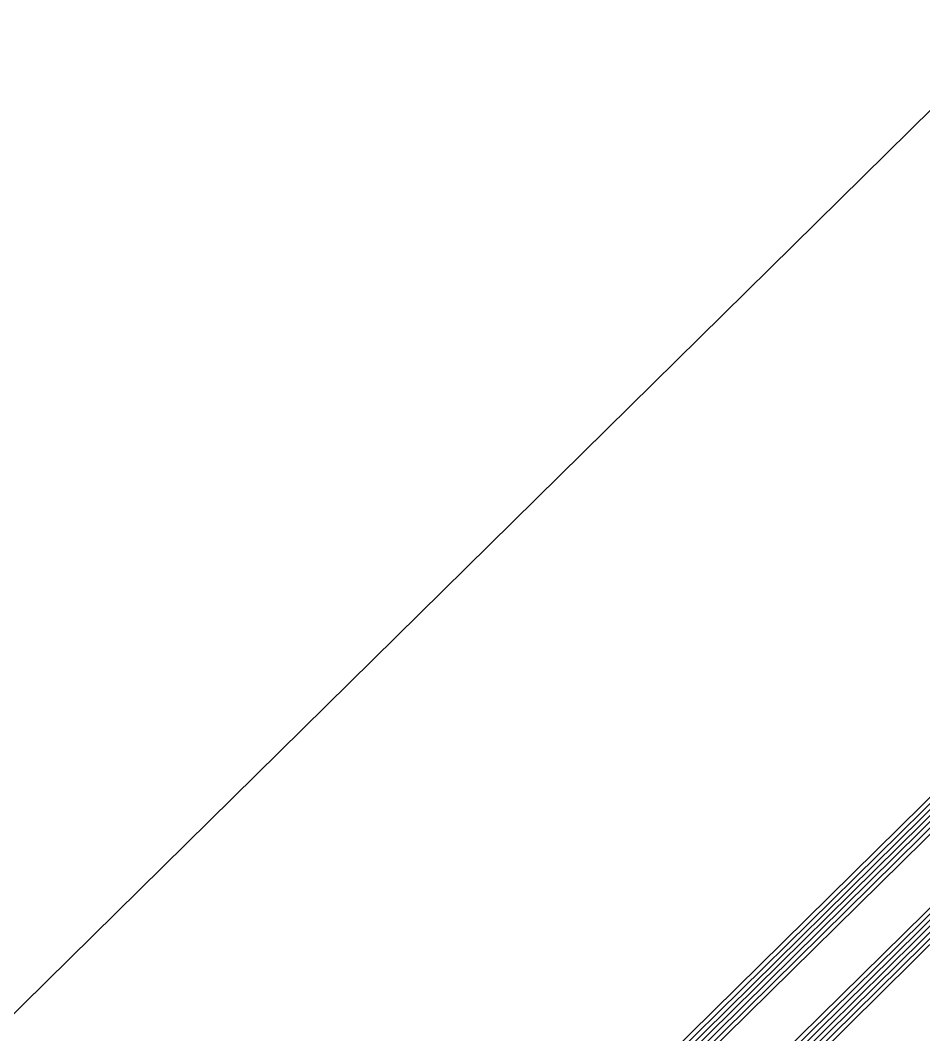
# Model space of a CAD drawing. Header units: centimetres. Extents: x 118932 to 154602, y -32682 to -23521.
# Drawn here: x 137584.09 to 137604.76, y -25678.67 to -25655.46 of the extents above; entities that cross this region are included whole.
import ezdxf

# ---------------------------------------------------------------- set-up
doc = ezdxf.new("R2010")
doc.units = ezdxf.units.CM
doc.header["$LTSCALE"] = 50
doc.header["$MEASUREMENT"] = 0
for name, color, linetype, lineweight, true_color in [('GEN_02_TF_Pencere', 7, 'Continuous', 9, 0x6093ac), ('GEN_05_ML_Alçıpan_giydirme', 7, 'Continuous', 18, 0x7ebab5), ('GEN_05_ML_Mermer', 7, 'Continuous', 9, 0x9d8692)]:
    doc.layers.add(name, color=color, linetype=linetype, lineweight=lineweight, true_color=true_color)

# ---------------------------------------------------------------- blocks, each defined once
blk = doc.blocks.new('P7_')
at = {"layer": 'GEN_02_TF_Pencere'}
for p, q in [((163303.574, -16173.019, 0), (163382.665, -16173.019, 0)), ((163303.656, -16173.119, 0), (163382.715, -16173.119, 0)), ((163301.785, -16173.219, 0), (163382.715, -16173.219, 0)), ((163301.785, -16173.319, 0), (163382.715, -16173.319, 0)), ((163301.785, -16173.419, 0), (163382.715, -16173.419, 0)), ((163301.785, -16173.519, 0), (163382.715, -16173.519, 0)), ((163302.16, -16173.619, 0), (163382.34, -16173.619, 0)), ((163302.16, -16174.819, 0), (163382.34, -16174.819, 0)), ((163301.785, -16174.919, 0), (163382.715, -16174.919, 0)), ((163301.785, -16175.019, 0), (163382.715, -16175.019, 0)), ((163301.785, -16175.119, 0), (163382.715, -16175.119, 0)), ((163301.785, -16175.219, 0), (163382.715, -16175.219, 0)), ((163301.785, -16175.319, 0), (163382.715, -16175.319, 0)), ((163301.835, -16175.419, 0), (163382.665, -16175.419, 0))]:
    blk.add_line(p, q, dxfattribs=at)
at = {"layer": 'GEN_05_ML_Mermer', "elevation": 0}
blk.add_lwpolyline([(163483.715, -16179.824), (163288.715, -16179.824), (163288.715, -16161.825), (163483.715, -16161.825)], close=True, dxfattribs=at)
blk = doc.blocks.new('DOGRAMA LEVEL 0 E BLOK')
at = {"layer": 'GEN_05_ML_Alçıpan_giydirme', "color": 1, "rotation": 44.89300344933407}
blk.add_blockref('P7_', (-127636.755, -103328.231, 0), dxfattribs=at)

msp = doc.modelspace()

# ---------------------------------------------------------------- block references
at = {"rotation": 359.6887739338809}
msp.add_blockref('DOGRAMA LEVEL 0 E BLOK', (138089.785, -26193.192), dxfattribs=at)

doc.saveas('drawing.dxf')
